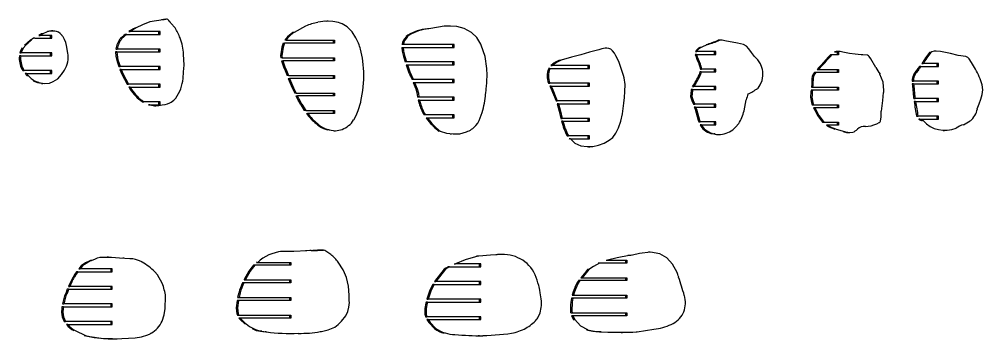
# Model space of a CAD drawing. Extents: x 1980 to 7619, y -7122 to 8570.
# Drawn here: x 6282 to 7594, y -5681 to -5245 of the extents above; entities that cross this region are included whole.
import ezdxf

# ---------------------------------------------------------------- set-up
doc = ezdxf.new("R2010")
doc.units = 0

msp = doc.modelspace()

# ---------------------------------------------------------------- linework, layer by layer
at = {"color": 7, "linetype": 'Continuous'}
for p, q in [((6459.9, -5249), (6449.9, -5252.8)), ((6480.5, -5245.3), (6475.9, -5246.1)), ((6699.3, -5248.1), (6688.6, -5249.4)), ((6700.8, -5248.2), (6697.5, -5248.1)), ((6709, -5248.4), (6699.3, -5248.1)), ((6702.7, -5248), (6700.8, -5248)), ((6327.8, -5261.1), (6326, -5261.1)), ((6332.5, -5262.1), (6330.6, -5261.6)), ((6431.3, -5261.9), (6433.1, -5261.9)), ((6441.2, -5257.2), (6433.1, -5261.9)), ((6473.8, -5261.9), (6433.1, -5261.9)), ((6449.9, -5252.8), (6441.2, -5257.2)), ((6472, -5265.9), (6472, -5261.9)), ((6473.8, -5265.9), (6473.8, -5261.9)), ((6672, -5254.6), (6656.3, -5263.2)), ((6735.3, -5262.6), (6728.4, -5255.8)), ((6740.2, -5270.5), (6735.3, -5262.6)), ((6839.8, -5258.4), (6838, -5258.4)), ((6853.2, -5255.9), (6839.8, -5258.4)), ((6860.9, -5254.8), (6853.2, -5255.9)), ((6864.5, -5254.7), (6862.6, -5254.7)), ((6888.1, -5257.7), (6878.1, -5255.1)), ((6898.1, -5263.4), (6888.1, -5257.7)), ((6296.9, -5273.9), (6289, -5280.8)), ((6303.2, -5271.3), (6301.4, -5271.3)), ((6303.2, -5271.3), (6326.2, -5271.3)), ((6310.7, -5266), (6308.4, -5267.3)), ((6308.4, -5267.3), (6310.3, -5267.3)), ((6312.5, -5266), (6310.3, -5267.3)), ((6326.2, -5267.3), (6310.3, -5267.3)), ((6312.3, -5265.1), (6310.7, -5266)), ((6314.1, -5265.1), (6312.3, -5265.1)), ((6314.1, -5265.1), (6312.5, -5266)), ((6324.4, -5271.3), (6324.4, -5267.3)), ((6326.2, -5271.3), (6326.2, -5267.3)), ((6422.4, -5269.2), (6419.9, -5271.6)), ((6421.7, -5271.6), (6419.9, -5271.6)), ((6424.2, -5269.2), (6421.7, -5271.6)), ((6424.2, -5269.2), (6422.4, -5269.2)), ((6428.3, -5265.9), (6426.4, -5265.9)), ((6428.3, -5265.9), (6473.8, -5265.9)), ((6501.1, -5271.2), (6501, -5270.8)), ((6645.6, -5273.9), (6643.8, -5273.9)), ((6645.6, -5273.9), (6711.3, -5273.9)), ((6656.3, -5263.2), (6654.5, -5263.2)), ((6709.5, -5273.9), (6709.5, -5277.9)), ((6711.3, -5273.9), (6711.3, -5277.9)), ((6811.1, -5267.1), (6809, -5269)), ((6810.8, -5269), (6809, -5269)), ((6813, -5267.1), (6810.8, -5269)), ((6813, -5267.1), (6811.1, -5267.1)), ((7235.7, -5273.6), (7234, -5273.8)), ((7235.8, -5273.8), (7234, -5273.8)), ((7237.5, -5273.6), (7235.7, -5273.6)), ((6348.1, -5291.4), (6346.4, -5281.2)), ((6413.7, -5285.9), (6415.5, -5285.9)), ((6473.8, -5285.9), (6415.5, -5285.9)), ((6472, -5289.9), (6472, -5285.9)), ((6473.8, -5289.9), (6473.8, -5285.9)), ((6641.4, -5277.9), (6643.2, -5277.9)), ((6711.3, -5277.9), (6643.2, -5277.9)), ((6802.9, -5283.6), (6804.8, -5283.6)), ((6805.2, -5279.6), (6803.3, -5279.6)), ((6804.8, -5283.6), (6874.4, -5283.6)), ((6874.4, -5279.6), (6805.2, -5279.6)), ((6872.5, -5283.6), (6872.5, -5279.6)), ((6874.4, -5283.6), (6874.4, -5279.6)), ((6911.1, -5280.6), (6910.5, -5279.3)), ((6916.8, -5296.1), (6911.1, -5280.6)), ((7082.4, -5284.6), (7080.5, -5284.6)), ((7210.7, -5283.9), (7208.8, -5283.9)), ((7219.4, -5279.8), (7210.7, -5283.9)), ((7529.2, -5288.6), (7528.3, -5288.6)), ((7531.1, -5288.6), (7529.2, -5288.6)), ((6283.9, -5295.3), (6282.1, -5295.3)), ((6283.4, -5289.8), (6282.9, -5291.3)), ((6282.9, -5291.3), (6284.7, -5291.3)), ((6285.2, -5289.8), (6283.4, -5289.8)), ((6283.9, -5295.3), (6326.2, -5295.3)), ((6285.2, -5289.8), (6284.7, -5291.3)), ((6326.2, -5291.3), (6284.7, -5291.3)), ((6324.4, -5295.3), (6324.4, -5291.3)), ((6326.2, -5295.3), (6326.2, -5291.3)), ((6414.9, -5289.9), (6413.1, -5289.9)), ((6414.9, -5289.9), (6473.8, -5289.9)), ((6506.5, -5308.1), (6505.7, -5293.1)), ((6638.5, -5289.4), (6637.9, -5295.2)), ((6639.7, -5295.2), (6637.9, -5295.2)), ((6637.9, -5295.2), (6638.4, -5297.9)), ((6640.2, -5297.9), (6638.4, -5297.9)), ((6640.4, -5289.4), (6638.5, -5289.4)), ((6639.3, -5301.9), (6641.1, -5301.9)), ((6640.4, -5289.4), (6639.7, -5295.2)), ((6639.7, -5295.2), (6640.2, -5297.9)), ((6640.2, -5297.9), (6711.3, -5297.9)), ((6711.3, -5301.9), (6641.1, -5301.9)), ((6709.5, -5297.9), (6709.5, -5301.9)), ((6711.3, -5297.9), (6711.3, -5301.9)), ((6807.2, -5295.9), (6805.4, -5295.9)), ((6805.4, -5295.9), (6807.5, -5303.6)), ((6807.2, -5295.9), (6809.3, -5303.6)), ((6918.9, -5312.6), (6916.8, -5296.1)), ((7204.5, -5293.2), (7202.7, -5293.2)), ((7203.2, -5289.2), (7205, -5289.2)), ((7204.5, -5293.2), (7231, -5293.2)), ((7231, -5289.2), (7205, -5289.2)), ((7229.2, -5293.2), (7229.2, -5289.2)), ((7231, -5293.2), (7231, -5289.2)), ((7388.8, -5293.9), (7387, -5293.9)), ((7397.8, -5293.9), (7388.8, -5293.9)), ((7394.8, -5289.3), (7392.5, -5289.9)), ((7392.5, -5289.9), (7394.3, -5289.9)), ((7396.6, -5289.3), (7394.3, -5289.9)), ((7394.3, -5289.9), (7397.8, -5289.9)), ((7396.6, -5289.3), (7394.8, -5289.3)), ((7395.8, -5289.4), (7394.8, -5289.3)), ((7396, -5289.9), (7396, -5293.9)), ((7397.8, -5289.9), (7397.8, -5293.9)), ((7430.9, -5293.8), (7428.9, -5293.7)), ((7523.6, -5290.8), (7521.8, -5290.8)), ((7560.9, -5294.8), (7550.4, -5292.1)), ((6287.5, -5313.7), (6285.7, -5313.7)), ((6285.7, -5313.7), (6286.6, -5315.3)), ((6287.5, -5313.7), (6288.5, -5315.3)), ((6339.4, -5320.6), (6343.5, -5314.9)), ((6417.5, -5304.3), (6415.6, -5304.3)), ((6415.6, -5304.3), (6417.4, -5309.9)), ((6417.4, -5309.9), (6419.2, -5309.9)), ((6417.5, -5304.3), (6419.2, -5309.9)), ((6418.9, -5313.9), (6421.6, -5320.2)), ((6420.7, -5313.9), (6418.9, -5313.9)), ((6473.8, -5309.9), (6419.2, -5309.9)), ((6420.7, -5313.9), (6423.4, -5320.2)), ((6420.7, -5313.9), (6473.8, -5313.9)), ((6472, -5313.9), (6472, -5309.9)), ((6473.8, -5313.9), (6473.8, -5309.9)), ((6645.1, -5313.1), (6643.3, -5313.1)), ((6643.3, -5313.1), (6646.7, -5321.9)), ((6645.1, -5313.1), (6648.5, -5321.9)), ((6751.2, -5317.1), (6750.1, -5302.3)), ((6809.3, -5303.6), (6807.5, -5303.6)), ((6808.8, -5307.6), (6812.3, -5316.9)), ((6808.8, -5307.6), (6810.6, -5307.6)), ((6874.4, -5303.6), (6809.3, -5303.6)), ((6810.6, -5307.6), (6814.1, -5316.9)), ((6810.6, -5307.6), (6874.4, -5307.6)), ((6872.5, -5307.6), (6872.5, -5303.6)), ((6874.4, -5307.6), (6874.4, -5303.6)), ((7004.9, -5312.5), (7003, -5312.5)), ((7004.9, -5312.5), (7058.7, -5312.5)), ((7005.9, -5308.5), (7007.7, -5308.5)), ((7058.7, -5308.5), (7007.7, -5308.5)), ((7056.9, -5312.5), (7056.9, -5308.5)), ((7058.7, -5312.5), (7058.7, -5308.5)), ((7209.3, -5305.9), (7207.5, -5305.9)), ((7209.7, -5313.2), (7211.5, -5313.2)), ((7231, -5313.2), (7211.5, -5313.2)), ((7229.2, -5317.2), (7229.2, -5313.2)), ((7231, -5317.2), (7231, -5313.2)), ((7293.5, -5311), (7291.8, -5306.1)), ((7371.3, -5311.3), (7368.9, -5313.9)), ((7368.9, -5313.9), (7370.7, -5313.9)), ((7373.1, -5311.3), (7370.7, -5313.9)), ((7370.7, -5313.9), (7397.8, -5313.9)), ((7374.7, -5307.6), (7371.3, -5311.3)), ((7373.1, -5311.3), (7371.3, -5311.3)), ((7376.5, -5307.6), (7373.1, -5311.3)), ((7376.5, -5307.6), (7374.7, -5307.6)), ((7396, -5313.9), (7396, -5317.9)), ((7397.8, -5313.9), (7397.8, -5317.9)), ((7506.7, -5314.3), (7504.8, -5314.3)), ((7510.2, -5309.6), (7508.4, -5309.6)), ((7510.2, -5309.6), (7534.1, -5309.6)), ((7511.3, -5305.6), (7513.1, -5305.6)), ((7534.1, -5305.6), (7513.1, -5305.6)), ((7532.3, -5309.6), (7532.3, -5305.6)), ((7534.1, -5309.6), (7534.1, -5305.6)), ((7584.3, -5313.3), (7578.9, -5304.3)), ((6286.6, -5315.3), (6288.5, -5315.3)), ((6326.2, -5315.3), (6288.5, -5315.3)), ((6291.7, -5319.3), (6289.9, -5319.3)), ((6291.7, -5319.3), (6326.2, -5319.3)), ((6324.4, -5319.3), (6324.4, -5315.3)), ((6326.2, -5319.3), (6326.2, -5315.3)), ((6423.4, -5320.2), (6421.6, -5320.2)), ((6421.6, -5320.2), (6428.9, -5333.9)), ((6423.4, -5320.2), (6430.7, -5333.9)), ((6648.5, -5321.9), (6646.7, -5321.9)), ((6648.2, -5325.9), (6650, -5325.9)), ((6648.2, -5325.9), (6649.6, -5329.5)), ((6648.5, -5321.9), (6711.3, -5321.9)), ((6650, -5325.9), (6651.4, -5329.5)), ((6711.3, -5325.9), (6650, -5325.9)), ((6709.5, -5321.9), (6709.5, -5325.9)), ((6711.3, -5321.9), (6711.3, -5325.9)), ((6814.1, -5316.9), (6812.3, -5316.9)), ((6814.1, -5316.9), (6816.3, -5322.2)), ((6816.3, -5322.2), (6814.5, -5322.2)), ((6814.5, -5322.2), (6817, -5327.6)), ((6816.3, -5322.2), (6818.8, -5327.6)), ((6818.8, -5327.6), (6817, -5327.6)), ((6874.4, -5327.6), (6818.8, -5327.6)), ((6872.5, -5331.6), (6872.5, -5327.6)), ((6874.4, -5331.6), (6874.4, -5327.6)), ((7208.8, -5317.2), (7207.9, -5320.7)), ((7209.7, -5320.7), (7207.9, -5320.7)), ((7210.6, -5317.2), (7208.8, -5317.2)), ((7210.6, -5317.2), (7209.7, -5320.7)), ((7210.6, -5317.2), (7231, -5317.2)), ((7367.1, -5317.9), (7365.3, -5317.9)), ((7397.8, -5317.9), (7367.1, -5317.9)), ((6301, -5329.1), (6306.7, -5331.7)), ((6302.8, -5329.1), (6308.5, -5331.7)), ((6308.5, -5331.7), (6306.7, -5331.7)), ((6306.7, -5331.7), (6312.2, -5332.7)), ((6312.2, -5333), (6314, -5333)), ((6323.2, -5332.7), (6328.2, -5330.3)), ((6428.9, -5333.9), (6430.7, -5333.9)), ((6473.8, -5333.9), (6430.7, -5333.9)), ((6433, -5337.9), (6431.2, -5337.9)), ((6431.2, -5337.9), (6431.5, -5338.3)), ((6433.3, -5338.3), (6431.5, -5338.3)), ((6433, -5337.9), (6433.3, -5338.3)), ((6433, -5337.9), (6473.8, -5337.9)), ((6472, -5337.9), (6472, -5333.9)), ((6473.8, -5337.9), (6473.8, -5333.9)), ((6651.4, -5329.5), (6649.6, -5329.5)), ((6649.6, -5329.5), (6653.6, -5338.8)), ((6651.4, -5329.5), (6655.4, -5338.8)), ((6655.4, -5338.8), (6653.6, -5338.8)), ((6653.6, -5338.8), (6657.2, -5345.9)), ((6655.4, -5338.8), (6659, -5345.9)), ((6818.7, -5331.6), (6820.5, -5331.6)), ((6818.7, -5331.6), (6822.2, -5340.4)), ((6820.5, -5331.6), (6824, -5340.4)), ((6820.5, -5331.6), (6874.4, -5331.6)), ((6824, -5340.4), (6822.2, -5340.4)), ((6917.3, -5346.8), (6918.4, -5335.8)), ((7003, -5332.5), (7004.8, -5332.5)), ((7006.5, -5336.5), (7004.6, -5336.5)), ((7058.7, -5332.5), (7004.8, -5332.5)), ((7006.5, -5336.5), (7058.7, -5336.5)), ((7056.9, -5336.5), (7056.9, -5332.5)), ((7058.7, -5336.5), (7058.7, -5332.5)), ((7197.4, -5341.2), (7197.1, -5342.3)), ((7199.2, -5341.2), (7197.4, -5341.2)), ((7198.9, -5337.2), (7200.7, -5337.2)), ((7199.2, -5341.2), (7198.9, -5342.3)), ((7199.2, -5341.2), (7231, -5341.2)), ((7231, -5337.2), (7200.7, -5337.2)), ((7229.2, -5341.2), (7229.2, -5337.2)), ((7231, -5341.2), (7231, -5337.2)), ((7287.8, -5339.6), (7288.4, -5339.1)), ((7288.4, -5339.1), (7291.4, -5334.9)), ((7361.3, -5337.9), (7363.1, -5337.9)), ((7363.4, -5329.4), (7361.5, -5329.4)), ((7363.1, -5337.9), (7397.8, -5337.9)), ((7396, -5337.9), (7396, -5341.9)), ((7397.8, -5337.9), (7397.8, -5341.9)), ((7498.2, -5329.6), (7500, -5329.6)), ((7498.4, -5333.6), (7498.6, -5336)), ((7500.2, -5333.6), (7498.4, -5333.6)), ((7500.4, -5336), (7498.6, -5336)), ((7498.6, -5336), (7498.6, -5336.2)), ((7500.4, -5336.2), (7498.6, -5336.2)), ((7498.6, -5336.2), (7500.1, -5351.7)), ((7534.1, -5329.6), (7500, -5329.6)), ((7500.2, -5333.6), (7500.4, -5336)), ((7500.2, -5333.6), (7534.1, -5333.6)), ((7500.4, -5336), (7500.4, -5336.2)), ((7500.4, -5336.2), (7501.9, -5351.7)), ((7532.3, -5333.6), (7532.3, -5329.6)), ((7534.1, -5333.6), (7534.1, -5329.6)), ((7594.4, -5341.5), (7593.7, -5334.8)), ((6492.5, -5355.5), (6495.2, -5352.8)), ((6659, -5345.9), (6657.2, -5345.9)), ((6659, -5345.9), (6711.3, -5345.9)), ((6659.3, -5349.9), (6661.1, -5349.9)), ((6711.3, -5349.9), (6661.1, -5349.9)), ((6709.5, -5345.9), (6709.5, -5349.9)), ((6711.3, -5345.9), (6711.3, -5349.9)), ((6826.4, -5351.6), (6824.5, -5351.6)), ((6874.4, -5351.6), (6826.4, -5351.6)), ((6872.5, -5355.6), (6872.5, -5351.6)), ((6874.4, -5355.6), (6874.4, -5351.6)), ((7197.1, -5342.3), (7196.5, -5350.8)), ((7198.3, -5350.8), (7196.5, -5350.8)), ((7198.9, -5342.3), (7197.1, -5342.3)), ((7198.9, -5342.3), (7198.3, -5350.8)), ((7361.7, -5351.6), (7359.9, -5351.6)), ((7362.4, -5341.9), (7360.6, -5341.9)), ((7397.8, -5341.9), (7362.4, -5341.9)), ((7458.1, -5356.2), (7459.4, -5345.1)), ((7501.9, -5351.7), (7500.1, -5351.7)), ((7500.4, -5353.6), (7502.2, -5353.6)), ((7501.9, -5351.7), (7502.2, -5353.6)), ((7534.1, -5353.6), (7502.2, -5353.6)), ((7532.3, -5357.6), (7532.3, -5353.6)), ((7534.1, -5357.6), (7534.1, -5353.6)), ((7589.7, -5360.6), (7592, -5354.1)), ((6449.3, -5356.2), (6447.5, -5356.2)), ((6447.5, -5356.2), (6449.8, -5357.9)), ((6449.8, -5357.9), (6451.7, -5357.9)), ((6473.8, -5357.9), (6451.7, -5357.9)), ((6459.7, -5361.9), (6457.8, -5361.9)), ((6459.7, -5361.9), (6473.8, -5361.9)), ((6466, -5363.3), (6467.4, -5363.2)), ((6472, -5361.9), (6472, -5357.9)), ((6473.8, -5361.9), (6473.8, -5357.9)), ((6666.8, -5361.3), (6664.9, -5361.3)), ((6664.9, -5361.3), (6670.2, -5369.9)), ((6666.8, -5361.3), (6672.1, -5369.9)), ((6743.8, -5369.6), (6747.2, -5358.2)), ((6747.2, -5358.2), (6747.4, -5357.4)), ((6825.4, -5355.6), (6827.2, -5355.6)), ((6825.4, -5355.6), (6825.5, -5355.8)), ((6827.3, -5355.8), (6825.5, -5355.8)), ((6825.5, -5355.8), (6826.5, -5360.2)), ((6828.4, -5360.2), (6826.5, -5360.2)), ((6827.2, -5355.6), (6827.3, -5355.8)), ((6827.2, -5355.6), (6874.4, -5355.6)), ((6827.3, -5355.8), (6828.4, -5360.2)), ((7013.1, -5356.5), (7014.9, -5356.5)), ((7016.5, -5360.5), (7014.7, -5360.5)), ((7058.7, -5356.5), (7014.9, -5356.5)), ((7016.5, -5360.5), (7058.7, -5360.5)), ((7056.9, -5360.5), (7056.9, -5356.5)), ((7058.7, -5360.5), (7058.7, -5356.5)), ((7200.2, -5361.2), (7202, -5361.2)), ((7201.5, -5365.2), (7202.5, -5367.9)), ((7203.3, -5365.2), (7201.5, -5365.2)), ((7231, -5361.2), (7202, -5361.2)), ((7203.3, -5365.2), (7204.3, -5367.9)), ((7203.3, -5365.2), (7231, -5365.2)), ((7229.2, -5365.2), (7229.2, -5361.2)), ((7231, -5365.2), (7231, -5361.2)), ((7269.2, -5370.4), (7272.1, -5355.3)), ((7362, -5361.9), (7363.8, -5361.9)), ((7363.7, -5365.9), (7365.5, -5369.5)), ((7365.5, -5365.9), (7363.7, -5365.9)), ((7363.8, -5361.9), (7397.8, -5361.9)), ((7365.5, -5365.9), (7367.4, -5369.5)), ((7397.8, -5365.9), (7365.5, -5365.9)), ((7396, -5361.9), (7396, -5365.9)), ((7397.8, -5361.9), (7397.8, -5365.9)), ((7502.8, -5357.6), (7501, -5357.6)), ((7502.8, -5357.6), (7534.1, -5357.6)), ((7587, -5367.6), (7589.7, -5360.6)), ((6672.1, -5369.9), (6670.2, -5369.9)), ((6672.1, -5369.9), (6711.3, -5369.9)), ((6673, -5373.9), (6674.8, -5373.9)), ((6711.3, -5373.9), (6674.8, -5373.9)), ((6709.5, -5369.9), (6709.5, -5373.9)), ((6711.3, -5369.9), (6711.3, -5373.9)), ((6835.1, -5375.6), (6833.3, -5375.6)), ((6874.4, -5375.6), (6835.1, -5375.6)), ((6836.1, -5379.6), (6837.9, -5379.6)), ((6836.1, -5379.6), (6836.8, -5380.7)), ((6838.7, -5380.7), (6836.8, -5380.7)), ((6837.9, -5379.6), (6838.7, -5380.7)), ((6837.9, -5379.6), (6874.4, -5379.6)), ((6872.5, -5379.6), (6872.5, -5375.6)), ((6874.4, -5379.6), (6874.4, -5375.6)), ((6908.4, -5383.3), (6912.7, -5372.7)), ((7019.6, -5380.5), (7021.5, -5380.5)), ((7058.7, -5380.5), (7021.5, -5380.5)), ((7056.9, -5384.5), (7056.9, -5380.5)), ((7058.7, -5384.5), (7058.7, -5380.5)), ((7204.3, -5367.9), (7202.5, -5367.9)), ((7202.5, -5367.9), (7206.8, -5382.8)), ((7204.3, -5367.9), (7208.7, -5382.8)), ((7367.4, -5369.5), (7365.5, -5369.5)), ((7506.1, -5377.4), (7504.3, -5377.4)), ((7504.3, -5377.4), (7504.4, -5377.6)), ((7504.4, -5377.6), (7506.2, -5377.6)), ((7506.1, -5377.4), (7506.2, -5377.6)), ((7534.1, -5377.6), (7506.2, -5377.6)), ((7532.3, -5381.6), (7532.3, -5377.6)), ((7534.1, -5381.6), (7534.1, -5377.6)), ((6688.3, -5387.7), (6686.4, -5387.7)), ((7022.4, -5384.5), (7020.6, -5384.5)), ((7022.4, -5384.5), (7058.7, -5384.5)), ((7208.7, -5382.8), (7206.8, -5382.8)), ((7206.8, -5382.8), (7207.6, -5385.2)), ((7207.6, -5385.2), (7209.4, -5385.2)), ((7208.7, -5382.8), (7209.4, -5385.2)), ((7211.1, -5389.2), (7209.3, -5389.2)), ((7231, -5385.2), (7209.4, -5385.2)), ((7211.1, -5389.2), (7231, -5389.2)), ((7229.2, -5389.2), (7229.2, -5385.2)), ((7231, -5389.2), (7231, -5385.2)), ((7257.5, -5392.6), (7262, -5387.7)), ((7375.7, -5382.6), (7373.8, -5382.6)), ((7373.8, -5382.6), (7376.2, -5385.9)), ((7375.7, -5382.6), (7378, -5385.9)), ((7376.2, -5385.9), (7378, -5385.9)), ((7378, -5385.9), (7397.8, -5385.9)), ((7383.3, -5389.9), (7381.4, -5389.9)), ((7397.8, -5389.9), (7383.3, -5389.9)), ((7396, -5385.9), (7396, -5389.9)), ((7397.8, -5385.9), (7397.8, -5389.9)), ((7434.5, -5391.6), (7438.5, -5391.2)), ((7453.5, -5386.3), (7453.8, -5386)), ((7508.9, -5381.6), (7507.1, -5381.6)), ((7508.9, -5381.6), (7534.1, -5381.6)), ((7513.1, -5383.6), (7511.3, -5383.6)), ((7512.4, -5383.3), (7513.1, -5383.6)), ((6698.4, -5394.2), (6696.6, -5394.2)), ((6696.6, -5394.2), (6702, -5396.3)), ((6698.4, -5394.2), (6703.9, -5396.3)), ((6703.9, -5396.3), (6702, -5396.3)), ((6710.4, -5397.6), (6712.3, -5397.6)), ((6854.4, -5397.3), (6852.5, -5397.3)), ((6852.5, -5397.3), (6853.5, -5397.9)), ((6855.3, -5397.9), (6853.5, -5397.9)), ((6854.4, -5397.3), (6855.3, -5397.9)), ((6868.9, -5401.8), (6870.7, -5401.8)), ((6873.2, -5401.7), (6882, -5401.4)), ((6882, -5401.4), (6891.2, -5398.7)), ((7028.1, -5404.5), (7030, -5404.5)), ((7058.7, -5404.5), (7030, -5404.5)), ((7056.9, -5408.5), (7056.9, -5404.5)), ((7058.7, -5408.5), (7058.7, -5404.5)), ((7216.7, -5396.2), (7214.8, -5396.2)), ((7226, -5401.1), (7224.2, -5401.1)), ((7224.2, -5401.1), (7228.1, -5401.8)), ((7226, -5401.1), (7229.9, -5401.8)), ((7229.9, -5401.8), (7228.1, -5401.8)), ((7233.3, -5402.7), (7235.1, -5402.7)), ((7394.5, -5395.1), (7406, -5398.4)), ((7404.2, -5398.4), (7408.9, -5399.7)), ((7406, -5398.4), (7410.7, -5399.7)), ((7408.9, -5399.7), (7411.4, -5399.6)), ((7410.7, -5399.7), (7408.9, -5399.7)), ((7410.7, -5399.7), (7417.3, -5399.5)), ((7411.4, -5400), (7413.3, -5400)), ((7540.3, -5397), (7542.2, -5397)), ((7032.9, -5408.5), (7031.1, -5408.5)), ((7031.1, -5408.5), (7031.6, -5409.1)), ((7032.9, -5408.5), (7058.7, -5408.5)), ((7057.3, -5419.2), (7059.1, -5419.2)), ((6639.6, -5562.1), (6637.8, -5562.1)), ((6651.6, -5562.1), (6639.6, -5562.1)), ((6647.4, -5562), (6645.5, -5562)), ((6656, -5562.3), (6651.6, -5562.1)), ((6673.6, -5561.3), (6656, -5562.3)), ((6677.8, -5560.8), (6671.8, -5561.3)), ((6679.6, -5560.8), (6673.6, -5561.3)), ((6679.6, -5560.8), (6677.8, -5560.8)), ((6678.5, -5560.8), (6677.8, -5560.8)), ((6696.2, -5560.1), (6694.4, -5560.1)), ((6706.4, -5566.4), (6699.7, -5561.5)), ((7141.1, -5563), (7139.2, -5563)), ((6378.9, -5574.4), (6378, -5574.7)), ((6379.9, -5574.7), (6378, -5574.7)), ((6380.7, -5574.4), (6378.9, -5574.4)), ((6380.7, -5574.4), (6379.9, -5574.7)), ((6393.7, -5570.4), (6391.9, -5570.4)), ((6401.7, -5570.3), (6394.4, -5570.4)), ((6396.2, -5570.4), (6394.4, -5570.4)), ((6407.7, -5570.3), (6396.2, -5570.4)), ((6403.5, -5570), (6401.7, -5570)), ((6418.7, -5571.3), (6407.7, -5570.3)), ((6432.5, -5572), (6418.7, -5571.3)), ((6424.9, -5571.4), (6423, -5571.4)), ((6605.9, -5576.3), (6604.9, -5576.9)), ((6604.9, -5576.9), (6606.7, -5576.9)), ((6606.7, -5576.9), (6652, -5576.9)), ((6650.2, -5576.9), (6650.2, -5580.9)), ((6652, -5576.9), (6652, -5580.9)), ((6723.3, -5587.2), (6716.3, -5576.7)), ((6906.6, -5568.4), (6904.8, -5568.4)), ((6906.1, -5568.4), (6904.8, -5568.4)), ((6908, -5568.4), (6906.1, -5568.4)), ((6908, -5568.4), (6906.6, -5568.4)), ((6923.9, -5567.3), (6908, -5568.4)), ((6932.8, -5566.6), (6923.9, -5567.3)), ((6933.5, -5566.3), (6931, -5566.6)), ((6935.3, -5566.3), (6932.8, -5566.6)), ((6935.3, -5566.3), (6933.5, -5566.3)), ((6939.4, -5566.4), (6933.5, -5566.3)), ((6941.2, -5566), (6939.4, -5566)), ((7081.3, -5573.9), (7083.1, -5573.9)), ((7083.1, -5573.9), (7109.7, -5573.9)), ((7107.9, -5573.9), (7107.9, -5577.9)), ((7109.7, -5573.9), (7109.7, -5577.9)), ((7112.9, -5567.7), (7111, -5567.7)), ((7126.8, -5564.9), (7117.5, -5567.1)), ((6361.8, -5589.7), (6359.9, -5589.7)), ((6361.8, -5589.7), (6408.7, -5589.7)), ((6366.5, -5581.9), (6363.1, -5585.7)), ((6363.1, -5585.7), (6365, -5585.7)), ((6368.3, -5581.9), (6365, -5585.7)), ((6408.7, -5585.7), (6365, -5585.7)), ((6368.3, -5581.9), (6366.5, -5581.9)), ((6406.9, -5585.7), (6406.9, -5589.7)), ((6408.7, -5589.7), (6408.7, -5585.7)), ((6470.2, -5594.1), (6466.7, -5589.8)), ((6594.5, -5589.1), (6588.4, -5600.3)), ((6596.3, -5589.1), (6590.3, -5600.3)), ((6596.3, -5589.1), (6594.5, -5589.1)), ((6602.8, -5580.9), (6600.9, -5580.9)), ((6652, -5580.9), (6602.8, -5580.9)), ((6725, -5591), (6723.3, -5587.2)), ((6860.7, -5586.2), (6847.8, -5603.1)), ((6862.5, -5586.2), (6849.6, -5603.1)), ((6862.5, -5586.2), (6860.7, -5586.2)), ((6868.1, -5583.1), (6866.2, -5583.1)), ((6868.1, -5583.1), (6910.9, -5583.1)), ((6874.3, -5579.1), (6876.1, -5579.1)), ((6910.9, -5579.1), (6876.1, -5579.1)), ((6909, -5583.1), (6909, -5579.1)), ((6910.9, -5583.1), (6910.9, -5579.1)), ((7058, -5586.8), (7048.7, -5597.9)), ((7058, -5586.8), (7056.2, -5586.8)), ((7072.2, -5577.9), (7070.4, -5577.9)), ((7109.7, -5577.9), (7072.2, -5577.9)), ((6351.6, -5603.9), (6348.9, -5609.7)), ((6355.2, -5597.1), (6351.6, -5603.9)), ((6353.4, -5603.9), (6351.6, -5603.9)), ((6357, -5597.1), (6355.2, -5597.1)), ((6476.7, -5605.5), (6470.2, -5594.1)), ((6588.4, -5600.3), (6588.1, -5600.9)), ((6588.1, -5600.9), (6589.9, -5600.9)), ((6590.3, -5600.3), (6588.4, -5600.3)), ((6590.3, -5600.3), (6589.9, -5600.9)), ((6589.9, -5600.9), (6652, -5600.9)), ((6650.2, -5600.9), (6650.2, -5604.9)), ((6652, -5600.9), (6652, -5604.9)), ((6727.6, -5597.8), (6725, -5591)), ((6730.4, -5609.3), (6727.6, -5597.8)), ((6847.8, -5603.1), (6849.6, -5603.1)), ((6910.9, -5603.1), (6849.6, -5603.1)), ((6909, -5607.1), (6909, -5603.1)), ((6910.9, -5607.1), (6910.9, -5603.1)), ((7045.4, -5601.9), (7043.6, -5601.9)), ((7109.7, -5601.9), (7045.4, -5601.9)), ((7046.8, -5597.9), (7048.7, -5597.9)), ((7048.7, -5597.9), (7109.7, -5597.9)), ((7107.9, -5597.9), (7107.9, -5601.9)), ((7109.7, -5597.9), (7109.7, -5601.9)), ((6347.3, -5613.7), (6345.2, -5619.2)), ((6349.1, -5613.7), (6347.3, -5613.7)), ((6348.9, -5609.7), (6350.7, -5609.7)), ((6349.1, -5613.7), (6408.7, -5613.7)), ((6408.7, -5609.7), (6350.7, -5609.7)), ((6406.9, -5609.7), (6406.9, -5613.7)), ((6408.7, -5613.7), (6408.7, -5609.7)), ((6587.9, -5604.9), (6586.1, -5604.9)), ((6652, -5604.9), (6587.9, -5604.9)), ((6731.4, -5621.8), (6730.4, -5609.3)), ((6841.4, -5614.8), (6837.3, -5627.1)), ((6843.2, -5614.8), (6839.1, -5627.1)), ((6845.1, -5607.1), (6841.4, -5614.8)), ((6843.2, -5614.8), (6841.4, -5614.8)), ((6847, -5607.1), (6843.2, -5614.8)), ((6847, -5607.1), (6845.1, -5607.1)), ((6847, -5607.1), (6910.9, -5607.1)), ((6990, -5610.2), (6989.6, -5608.5)), ((6991, -5614.9), (6990, -5610.2)), ((6991, -5615), (6991, -5614.9)), ((6991.7, -5618.5), (6991, -5615)), ((7040, -5612.8), (7038.2, -5612.8)), ((6347, -5619.2), (6345.2, -5619.2)), ((6480.6, -5639.8), (6481.3, -5623.4)), ((6578.7, -5628.9), (6577.4, -5639.1)), ((6580.5, -5628.9), (6578.7, -5628.9)), ((6580.5, -5628.9), (6579.2, -5639.1)), ((6580.9, -5618.4), (6579.4, -5624.9)), ((6579.4, -5624.9), (6581.3, -5624.9)), ((6652, -5628.9), (6580.5, -5628.9)), ((6582.7, -5618.4), (6580.9, -5618.4)), ((6582.7, -5618.4), (6581.3, -5624.9)), ((6581.3, -5624.9), (6652, -5624.9)), ((6650.2, -5624.9), (6650.2, -5628.9)), ((6652, -5624.9), (6652, -5628.9)), ((6837.3, -5627.1), (6839.1, -5627.1)), ((6910.9, -5627.1), (6839.1, -5627.1)), ((6909, -5631.1), (6909, -5627.1)), ((6910.9, -5631.1), (6910.9, -5627.1)), ((6993, -5626.8), (6991.7, -5618.5)), ((7035.9, -5625.9), (7034.1, -5625.9)), ((7035.1, -5621.9), (7036.9, -5621.9)), ((7109.7, -5625.9), (7035.9, -5625.9)), ((7036.9, -5621.9), (7109.7, -5621.9)), ((7107.9, -5621.9), (7107.9, -5625.9)), ((7109.7, -5621.9), (7109.7, -5625.9)), ((6339.9, -5639.7), (6339.7, -5644.8)), ((6340.1, -5637.7), (6339.9, -5639.7)), ((6341.7, -5639.7), (6339.9, -5639.7)), ((6342, -5637.7), (6340.1, -5637.7)), ((6340.8, -5633.7), (6342.6, -5633.7)), ((6341.7, -5639.7), (6341.5, -5644.8)), ((6342, -5637.7), (6341.7, -5639.7)), ((6342, -5637.7), (6408.7, -5637.7)), ((6408.7, -5633.7), (6342.6, -5633.7)), ((6406.9, -5633.7), (6406.9, -5637.7)), ((6408.7, -5637.7), (6408.7, -5633.7)), ((6579.2, -5639.1), (6577.4, -5639.1)), ((6577.4, -5639.1), (6578.5, -5647.2)), ((6579.2, -5639.1), (6580.3, -5647.2)), ((6836.2, -5631.1), (6835.9, -5632.5)), ((6837.7, -5632.5), (6835.9, -5632.5)), ((6838, -5631.1), (6836.2, -5631.1)), ((6838, -5631.1), (6837.7, -5632.5)), ((6838, -5631.1), (6910.9, -5631.1)), ((7035.1, -5631.1), (7033.3, -5631.1)), ((6341.5, -5644.8), (6339.7, -5644.8)), ((6580.3, -5647.2), (6578.5, -5647.2)), ((6578.5, -5647.2), (6579.1, -5648.9)), ((6579.1, -5648.9), (6581, -5648.9)), ((6580.3, -5647.2), (6581, -5648.9)), ((6581, -5648.9), (6652, -5648.9)), ((6583, -5652.9), (6581.2, -5652.9)), ((6652, -5652.9), (6583, -5652.9)), ((6650.2, -5648.9), (6650.2, -5652.9)), ((6652, -5648.9), (6652, -5652.9)), ((6720.7, -5657.3), (6726.7, -5649.7)), ((6726.7, -5649.7), (6729.5, -5644)), ((6836.4, -5647.9), (6834.6, -5647.9)), ((6834.6, -5647.9), (6834.7, -5648.8)), ((6836.6, -5648.8), (6834.7, -5648.8)), ((6834.7, -5648.8), (6835.3, -5651.1)), ((6835.3, -5651.1), (6837.1, -5651.1)), ((6836.4, -5647.9), (6836.6, -5648.8)), ((6836.6, -5648.8), (6837.1, -5651.1)), ((6838.8, -5655.1), (6837, -5655.1)), ((6910.9, -5651.1), (6837.1, -5651.1)), ((6838.8, -5655.1), (6910.9, -5655.1)), ((6909, -5655.1), (6909, -5651.1)), ((6910.9, -5655.1), (6910.9, -5651.1)), ((7033.1, -5645.9), (7034.9, -5645.9)), ((7034.1, -5649.9), (7037, -5655)), ((7036, -5649.9), (7034.1, -5649.9)), ((7034.9, -5645.9), (7109.7, -5645.9)), ((7036, -5649.9), (7038.8, -5655)), ((7109.7, -5649.9), (7036, -5649.9)), ((7038.8, -5655), (7037, -5655)), ((7037, -5655), (7037.6, -5655.7)), ((7107.9, -5645.9), (7107.9, -5649.9)), ((7109.7, -5645.9), (7109.7, -5649.9)), ((6344.8, -5657.4), (6342.9, -5657.4)), ((6342.9, -5657.4), (6343.1, -5657.7)), ((6343.1, -5657.7), (6345, -5657.7)), ((6344.8, -5657.4), (6345, -5657.7)), ((6408.7, -5657.7), (6345, -5657.7)), ((6348, -5661.7), (6346.2, -5661.7)), ((6348, -5661.7), (6408.7, -5661.7)), ((6406.9, -5657.7), (6406.9, -5661.7)), ((6408.7, -5661.7), (6408.7, -5657.7)), ((6590.8, -5660.8), (6589, -5660.8)), ((6699.1, -5670), (6702.9, -5669)), ((6702.9, -5669), (6711.7, -5665.2)), ((6849.6, -5667.2), (6847.8, -5667.2)), ((7123.7, -5671.5), (7146.5, -5668.2)), ((6358.3, -5670), (6372.1, -5676.6)), ((6407.3, -5681), (6409.1, -5681)), ((6421.7, -5680.6), (6421.7, -5680.6)), ((6612.5, -5670.8), (6610.7, -5670.8)), ((6610.7, -5670.8), (6616.7, -5671.9)), ((6612.5, -5670.8), (6618.5, -5671.9)), ((6618.5, -5671.9), (6616.7, -5671.9)), ((6651.4, -5673.9), (6653.3, -5673.9)), ((6907, -5676.9), (6908.8, -5676.9)), ((6913.2, -5676.9), (6919, -5676.9)), ((6919, -5676.9), (6947.7, -5674.3)), ((6947.7, -5674.3), (6952.5, -5673.5)), ((7074.5, -5671.5), (7072.7, -5671.5)), ((7074.5, -5671.5), (7085.6, -5672)), ((7101.8, -5672.4), (7103.6, -5672.4)), ((7122.4, -5671.6), (7123.7, -5671.5))]:
    msp.add_line(p, q, dxfattribs=at)
at = {"color": 7, "linetype": 'Continuous', "flags": 128}
for points in [[(6477.8, -5246.1), (6468.8, -5247.3), (6459.9, -5249)], [(6494.2, -5257.2), (6488.6, -5250.5), (6487.9, -5249.7), (6487.6, -5249.3), (6487.4, -5249.1), (6487.3, -5249), (6487.3, -5248.9), (6487.2, -5248.9), (6487.2, -5248.9), (6487.2, -5248.9), (6487.2, -5248.9), (6487.2, -5248.9), (6487.2, -5248.9), (6487.2, -5248.9), (6487.2, -5248.9), (6487.2, -5248.9), (6487.2, -5248.9), (6485.8, -5247.2), (6484.3, -5245.7), (6483.4, -5245.3), (6482.3, -5245.3)], [(6346.4, -5281.2), (6345.3, -5277.1), (6343.7, -5273.1), (6341.8, -5269.4), (6340.8, -5268.2), (6340.4, -5267.6), (6340.1, -5267.3), (6340, -5267.2), (6339.9, -5267.1), (6339.9, -5267.1), (6339.8, -5267), (6339.8, -5267), (6339.8, -5267), (6339.8, -5267), (6339.8, -5267), (6339.8, -5267), (6339.8, -5267), (6339.8, -5267), (6339.8, -5267), (6339.8, -5267), (6337.7, -5264.8), (6335.3, -5263.1), (6333.9, -5262.6), (6332.5, -5262.1)], [(6878.1, -5255.1), (6869.5, -5254.8), (6860.9, -5254.8)], [(6298.7, -5273.9), (6294.7, -5277.2), (6294, -5277.8), (6290.9, -5280.8), (6287.2, -5284.7), (6285.2, -5289.8)], [(6301.4, -5271.3), (6299.4, -5272.4), (6296.9, -5273.9)], [(6426.4, -5265.9), (6424.4, -5267.6), (6422.4, -5269.2)], [(6428.3, -5265.9), (6426.2, -5267.6), (6424.2, -5269.2)], [(6654.5, -5263.2), (6647.2, -5269.2), (6643.8, -5273.9)], [(6910.5, -5279.3), (6905.2, -5270.4), (6898.1, -5263.4)], [(7275.6, -5285.6), (7272.4, -5282.2), (7268.6, -5279.8), (7260.1, -5277.7), (7242.9, -5274.7)], [(6285.9, -5284.1), (6285.4, -5284.7), (6283.4, -5289.8)], [(6802.9, -5283.6), (6803.4, -5288.9), (6805.4, -5295.9)], [(6804.8, -5283.6), (6805.3, -5288.9), (6807.2, -5295.9)], [(7103.9, -5319.3), (7101.3, -5311.1), (7098.6, -5303.1), (7094.8, -5295), (7092.6, -5291.5), (7090.2, -5288.2), (7087.7, -5286.3), (7084.9, -5285), (7080.2, -5284.8), (7075.7, -5285.6), (7071.3, -5286.8), (7058.7, -5290.4), (7047, -5293.6), (7034.4, -5297), (7020.1, -5301.3), (7013.6, -5304.1), (7007.7, -5308.5)], [(7291.8, -5306.1), (7287.9, -5300.8), (7283.7, -5295.9), (7279.6, -5290.8), (7275.6, -5285.6)], [(7550.4, -5292.1), (7536.9, -5289.2), (7530.1, -5288.6), (7526.7, -5289.1), (7525.1, -5289.7), (7523.6, -5290.8)], [(6413.1, -5289.9), (6413.5, -5295.5), (6415.6, -5304.3)], [(7387, -5293.9), (7384, -5297.2), (7374.7, -5307.6)], [(7428.9, -5293.7), (7420.8, -5292.8), (7412.7, -5291.9), (7403.9, -5290.1), (7400.1, -5289.5), (7396.6, -5289.3)], [(7448.7, -5311), (7441.8, -5299.1), (7439.8, -5296.3), (7438.6, -5295.2), (7437.2, -5294.4), (7430.9, -5293.8)], [(7578.9, -5304.3), (7575.9, -5299.4), (7574, -5297.3), (7571.5, -5296.2), (7560.9, -5294.8)], [(6505.1, -5325.9), (6505.7, -5317), (6506.5, -5308.1)], [(7207.5, -5305.9), (7209.1, -5310), (7209.7, -5313.2)], [(7506.7, -5314.3), (7505.8, -5315.5), (7505.4, -5316), (7505.2, -5316.3), (7505.1, -5316.4), (7505, -5316.5), (7505, -5316.6), (7505, -5316.6), (7504.9, -5316.6), (7504.9, -5316.6), (7504.9, -5316.6), (7504.9, -5316.6), (7504.9, -5316.6), (7504.9, -5316.6), (7504.9, -5316.6), (7504.9, -5316.6), (7504.9, -5316.6), (7504.1, -5317.7), (7503.2, -5318.9), (7500.6, -5324.1), (7500.1, -5326.8), (7500, -5329.6)], [(7508.4, -5309.6), (7506.5, -5312), (7504.8, -5314.3)], [(6328.2, -5330.3), (6334.7, -5326.6), (6339.4, -5320.6)], [(7032.9, -5408.5), (7038.6, -5414.3), (7046.9, -5417.9), (7055.6, -5419), (7063.4, -5418.8), (7070.9, -5417.1), (7078.5, -5414.5), (7085.6, -5410.3), (7090.5, -5406.6), (7094.4, -5400.5), (7098.4, -5393.4), (7101.3, -5384.1), (7103.5, -5374.5), (7104.6, -5367.1), (7105.6, -5359.7), (7106.2, -5352.1), (7106.8, -5344), (7107.3, -5334.4), (7106.1, -5325.1)], [(7106.1, -5325.1), (7104.9, -5321.8), (7103.9, -5319.3)], [(7291.4, -5334.9), (7293.8, -5329), (7294.6, -5322.6)], [(7459.6, -5342.5), (7458.7, -5330.9), (7454.4, -5320.4)], [(6308.5, -5331.7), (6315.8, -5333), (6323.2, -5332.7)], [(6822.2, -5340.4), (6824, -5348), (6824.5, -5351.6)], [(6824, -5340.4), (6825.7, -5345.9), (6826.4, -5351.6)], [(7004.6, -5336.5), (7005.9, -5339.2), (7013.1, -5356.5)], [(7006.5, -5336.5), (7007.7, -5339.2), (7014.9, -5356.5)], [(7361.5, -5329.4), (7361.6, -5333.6), (7361.3, -5337.9)], [(7196.5, -5350.8), (7198.1, -5356.1), (7200.2, -5361.2)], [(7198.3, -5350.8), (7200, -5356.1), (7202, -5361.2)], [(7359.9, -5351.6), (7361.7, -5360.9), (7362, -5361.9)], [(7361.7, -5351.6), (7363.5, -5360.9), (7363.8, -5361.9)], [(7500.1, -5351.7), (7500.2, -5352.7), (7500.4, -5353.6)], [(6449.3, -5356.2), (6450.6, -5357.1), (6451.7, -5357.9)], [(6457.8, -5361.9), (6462.1, -5362.7), (6466, -5363.3)], [(6459.7, -5361.9), (6464, -5362.7), (6467.9, -5363.3)], [(6467.9, -5363.3), (6472.1, -5363.1), (6476.5, -5362.1), (6480.8, -5361.4), (6484, -5360.7), (6487, -5359.5), (6488.9, -5358.3), (6490.6, -5357), (6492.5, -5355.5)], [(7014.7, -5360.5), (7017.5, -5370.5), (7019.6, -5380.5)], [(7016.5, -5360.5), (7019.3, -5370.5), (7021.5, -5380.5)], [(6737.5, -5382.7), (6741.1, -5376.5), (6743.8, -5369.6)], [(7365.5, -5369.5), (7369.3, -5376.4), (7373.8, -5382.6)], [(7367.4, -5369.5), (7371.1, -5376.4), (7375.7, -5382.6)], [(7453.8, -5386), (7454.5, -5385.2), (7454.9, -5384.4), (7455.8, -5378.6), (7456, -5370.6)], [(6903.9, -5390.3), (6906.6, -5387.1), (6908.4, -5383.3)], [(6703.9, -5396.3), (6712.9, -5397.6), (6721.8, -5395.5)], [(6855.3, -5397.9), (6864.1, -5400.9), (6873.2, -5401.7)], [(7228.1, -5401.8), (7231.6, -5402.5), (7233.3, -5402.6)], [(6699.7, -5561.5), (6698.2, -5560.6), (6696.5, -5560.1)], [(7178.3, -5590.8), (7171.9, -5579.2), (7164, -5570.8), (7154.7, -5565.4), (7141.8, -5563), (7126.8, -5564.9)], [(6378, -5574.7), (6372, -5577.6), (6366.5, -5581.9)], [(6396.2, -5570.4), (6392.2, -5570.4), (6388.2, -5571.2), (6384.6, -5573.1), (6380.7, -5574.4)], [(6906.6, -5568.4), (6889.3, -5573.7), (6876.1, -5579.1)], [(7112.9, -5567.7), (7096.2, -5570.8), (7083.1, -5573.9)], [(7115.6, -5567.1), (7113.3, -5567.4), (7111, -5567.7)], [(7117.5, -5567.1), (7115.2, -5567.4), (7112.9, -5567.7)], [(6361.8, -5589.7), (6359.3, -5593.2), (6357, -5597.1)], [(6600.9, -5580.9), (6597.2, -5585.4), (6594.5, -5589.1)], [(6602.8, -5580.9), (6599.1, -5585.4), (6596.3, -5589.1)], [(6866.2, -5583.1), (6863.1, -5584.8), (6860.7, -5586.2)], [(6868.1, -5583.1), (6864.9, -5584.8), (6862.5, -5586.2)], [(7056.2, -5586.8), (7051.7, -5592.2), (7046.8, -5597.9)], [(7072.2, -5577.9), (7064.1, -5582.4), (7058, -5586.8)], [(6353.4, -5603.9), (6351.6, -5607.6), (6350.7, -5609.7)], [(7045.4, -5601.9), (7043.3, -5605.4), (7040, -5612.8)], [(6349.1, -5613.7), (6348.5, -5615.3), (6347, -5619.2)], [(7038.2, -5612.8), (7036.5, -5617.3), (7035.1, -5621.9)], [(7040, -5612.8), (7038.3, -5617.3), (7036.9, -5621.9)], [(7034.1, -5625.9), (7033.7, -5628.5), (7033.3, -5631.1)], [(7035.9, -5625.9), (7035.5, -5628.5), (7035.1, -5631.1)], [(6476.5, -5657), (6479.3, -5648.7), (6480.6, -5639.8)], [(6729.5, -5644), (6731, -5638.1), (6731.7, -5631.9)], [(6835.9, -5632.5), (6834.5, -5640.1), (6834.6, -5647.9)], [(6837.7, -5632.5), (6837.7, -5632.5), (6837.7, -5632.5), (6837.7, -5632.5), (6837.7, -5632.5), (6836.4, -5640.1), (6836.4, -5647.9)], [(6988.3, -5652.6), (6991.5, -5645.9), (6993, -5638.5)], [(7035.1, -5631.1), (7034.8, -5643.6), (7034.9, -5645.9)], [(6339.7, -5644.8), (6340.6, -5651.3), (6342.9, -5657.4)], [(6341.5, -5644.8), (6342.4, -5651.3), (6344.8, -5657.4)], [(6581.2, -5652.9), (6582.7, -5654.9), (6589, -5660.8)], [(6583, -5652.9), (6584.5, -5654.9), (6590.8, -5660.8)], [(6837, -5655.1), (6839.8, -5659.2), (6847.8, -5667.2)], [(6838.8, -5655.1), (6841.6, -5659.2), (6849.6, -5667.2)], [(7038.8, -5655), (7046.3, -5663.6), (7056.1, -5668.7)], [(7186.3, -5646.4), (7186.8, -5645.4), (7187.1, -5644.4)], [(6421.8, -5680.6), (6430.8, -5680.2), (6439.7, -5679.7), (6448.6, -5678.4), (6457.2, -5675.7)], [(7083.7, -5672), (7096.4, -5672.3), (7101.8, -5672.3)]]:
    msp.add_lwpolyline(points, dxfattribs=at)
at = {"color": 7, "linetype": 'Continuous'}
for centre, radius, start, end in [((6492, -5312.6), 68, 98.1784, 102.0715), ((6705.4, -5332.5), 84.7, 101.4517, 113.2005), ((6707.2, -5282.3), 34, 51.4354, 86.9141), ((6327.9, -5288.8), 27.4, 84.2752, 120.1297), ((6331.1, -5305.3), 44.4, 96.5497, 103.913), ((6982.6, -6221), 1106.3, 119.4053, 119.8888), ((6441.2, -5292), 63.4, 19.4895, 33.2999), ((6842.5, -5318), 59.8, 94.3348, 121.5909), ((6844.3, -5318), 59.8, 94.3438, 121.5823), ((6442.1, -5289.7), 28.7, 140.736, 172.3114), ((6449.4, -5292.1), 34.5, 143.4442, 169.6032), ((6436.4, -5296.4), 69.4, 2.682, 21.2716), ((6675.9, -5293.6), 36.1, 122.7343, 146.8989), ((6692.7, -5299.3), 55.6, 13.6067, 31.2905), ((6823.1, -5283.4), 20.1, 134.4091, 169.2251), ((6824.9, -5283.4), 20.1, 134.4025, 169.2316), ((7183.7, -5161.1), 123.4, 285.9386, 294.0731), ((7191, -5176.3), 107.3, 285.3264, 294.6858), ((7237.7, -5286.6), 12.9, 66.3565, 98.2765), ((6683.5, -5294.3), 45.2, 158.6109, 173.6841), ((6685.8, -5294.5), 45.7, 158.7064, 173.5979), ((6666.2, -5311.6), 84.4, 6.3138, 17.4445), ((7215.1, -5296.1), 13.8, 117.0527, 149.7359), ((7215.8, -5295), 12.3, 115.0065, 151.782), ((6315.7, -5298.3), 33.7, 174.9666, 207.189), ((6317.5, -5298.3), 33.7, 174.9666, 207.189), ((6317.1, -5297.6), 31.6, 326.8562, 11.29), ((6461.2, -5289.2), 46.3, 180.8325, 199.0878), ((6697.8, -5287.5), 60.3, 193.8078, 205.1841), ((6699.7, -5287.5), 60.3, 193.8096, 205.1845), ((7027.8, -5331.8), 32, 106.5807, 133.3666), ((7291.7, -5267), 92.7, 196.4193, 204.7844), ((7318.5, -5257.6), 119.4, 197.3549, 203.8507), ((6387, -4405), 1339.3, 317.629, 318.4175), ((7813.7, -5509.5), 364.7, 143.1548, 146.0049), ((7815.1, -5509.2), 364.2, 143.153, 146.0068), ((6777.2, -5321), 142, 354.0314, 3.4046), ((7024.8, -5322.6), 23.9, 155.2325, 204.609), ((7026.6, -5322.6), 23.9, 155.232, 204.6109), ((7195.4, -5314.1), 16.1, 3.0904, 30.6086), ((7270.1, -5319.2), 24.8, 352.1078, 19.2131), ((8292.1, -4803.5), 984.3, 211.0414, 211.6763), ((7521, -5330.4), 22.8, 135.1203, 178.0676), ((7761.4, -5502.4), 316.7, 142.4989, 143.5609), ((7508.4, -5359.2), 88.7, 15.9173, 31.1267), ((6627, -5026.7), 446.4, 220.9578, 221.5953), ((6319.5, -5298.8), 34.6, 216.4719, 241.1477), ((6452.8, -5322.1), 52.4, 324.0978, 355.7651), ((6585.3, -5321.9), 165.9, 347.6402, 1.6586), ((6962.4, -5257), 161.7, 201.7708, 203.7987), ((7143.6, -5296.3), 68.8, 323.5015, 339.2269), ((7145.4, -5296.3), 68.8, 323.5008, 339.2262), ((7376.4, -5327.8), 14.9, 138.2058, 185.8718), ((7378.2, -5327.8), 14.9, 138.2022, 185.8732), ((6480.7, -5310.4), 56.6, 209.53, 234.0325), ((6482.5, -5310.4), 56.6, 209.5305, 234.032), ((7241.7, -5275.4), 79, 294.5848, 305.6547), ((7295.3, -5331.3), 68.1, 354.4862, 1.6753), ((6060.2, -5652.3), 671, 25.6928, 26.7864), ((6023.7, -5671.2), 713.8, 25.7256, 26.7536), ((6753.6, -5331.2), 164.4, 345.39, 354.5413), ((7679.1, -5477.1), 424.9, 162.2017, 163.3335), ((7454.2, -5353.8), 94.4, 172.7577, 178.6503), ((7456.2, -5353.8), 94.5, 172.7627, 178.6452), ((7383.8, -5339.3), 75.9, 355.5965, 357.5647), ((7524.4, -5334.6), 70.3, 343.9085, 354.3741), ((6897.9, -5338.1), 74.7, 197.1692, 210.1368), ((6899.7, -5338.2), 74.6, 197.1633, 210.1477), ((8067.5, -5448.9), 616.5, 171.3474, 172.7012), ((7818.7, -5314.1), 320.7, 187.8029, 191.3925), ((8747.7, -5157.3), 1260.9, 189.142, 190.0548), ((7559.6, -5362.5), 27.9, 309.8623, 349.4288), ((6733.6, -5328.4), 75.7, 216.8969, 231.5334), ((6735.4, -5328.4), 75.7, 216.897, 231.5343), ((6910.9, -5326.3), 91.9, 216.3033, 230.5951), ((6912.7, -5326.3), 91.9, 216.3033, 230.5952), ((7209.9, -5355.8), 61.1, 328.5582, 346.2338), ((6707.3, -5366.4), 29.8, 225.5749, 248.8517), ((6709.2, -5366.3), 29.9, 225.6011, 248.8243), ((6711.1, -5366.5), 30.9, 290.0964, 328.4517), ((6882, -5371), 29.3, 288.4774, 318.6596), ((7143.7, -5349.7), 127.9, 195.8042, 205.389), ((7145.5, -5349.7), 127.9, 195.8069, 205.3863), ((7223, -5384), 14.7, 200.8414, 236.3137), ((7225.8, -5383.2), 15.9, 202.1801, 234.975), ((7235.8, -5372.9), 29.3, 277.8597, 317.7569), ((7404.6, -5354.6), 42.2, 236.6875, 253.5915), ((7406.5, -5354.5), 42.3, 236.7199, 253.5736), ((7433.1, -5405.5), 14, 84.2591, 131.8397), ((7432.6, -5347.7), 43.9, 277.7279, 298.4452), ((7514.4, -5370.9), 13, 235.6632, 252.853), ((7516.2, -5370.9), 13, 235.672, 252.8442), ((7509.3, -5386.7), 3.63, 56.547, 69.1915), ((7542.9, -5356.9), 40, 221.9082, 292.3879), ((7574.4, -5414.8), 26.4, 103.9918, 127.9745), ((7546, -5337.7), 55.9, 293.152, 304.2534), ((7231.3, -5376), 26.1, 230.8995, 254.1489), ((7233.1, -5375.9), 26.1, 230.9038, 254.1446), ((7235.1, -5385.7), 17, 252.13, 286.1123), ((7411.4, -5384), 16.6, 290.8709, 318.1384), ((6645.3, -5618.5), 56.7, 95.7613, 132.8937), ((6670.1, -5104.5), 456.4, 271.1947, 273.3203), ((6730.1, -6352.3), 792.9, 92.5593, 93.4863), ((6399.9, -5619.3), 49, 114.1972, 130.2159), ((6433.3, -5601.1), 29.1, 59.6823, 91.7118), ((6430.6, -5606.7), 35.3, 57.602, 60.3816), ((6412.8, -5643.5), 76.1, 44.8806, 61.1831), ((6675.8, -5605.8), 49.9, 35.6981, 52.1698), ((6940.8, -5615.1), 49, 25.7856, 96.3625), ((6400.9, -5621.3), 51.7, 142.3777, 152.1283), ((6639.2, -5751.4), 321.7, 151.3282, 152.6907), ((6902, -5627.9), 89.6, 12.4845, 22.3806), ((7083.7, -5628.9), 48.3, 146.1301, 160.5872), ((6460.1, -5811.4), 751.2, 16.8572, 17.0724), ((7022.2, -5644.3), 164.9, 16.6256, 17.9221), ((6640.4, -5776.8), 568.9, 15.7671, 18.4161), ((6402.2, -5634.1), 79.8, 7.6984, 21.0047), ((6659.8, -5641.1), 82.1, 153.8596, 163.9592), ((6661.6, -5641.1), 82, 153.8568, 163.9619), ((6412.2, -5647.3), 72.7, 157.2071, 169.2057), ((6414.1, -5647.4), 72.8, 157.213, 169.1998), ((5930.8, -5652.6), 801.1, 1.4824, 2.2075), ((6939, -5632.5), 54.3, 353.6399, 6.003), ((7153.6, -5632.2), 35.7, 339.9015, 16.1136), ((7137.5, -5640.2), 104.6, 175.021, 183.1477), ((6939.8, -5611.4), 64, 300.068, 316.9907), ((6950.5, -5628.1), 45, 323.2885, 327.0851), ((7155.5, -5629.8), 35, 294.4715, 331.7646), ((6373.5, -5638.3), 36.1, 220.6045, 241.6847), ((6375.4, -5638.3), 36.1, 220.6049, 241.6836), ((6445.3, -5644), 33.8, 298.4902, 337.442), ((6619.6, -5626.8), 44.5, 229.7467, 260.9119), ((6612.6, -5645), 25.9, 239.2549, 265.7411), ((6692.3, -5634), 36.8, 301.8887, 320.5734), ((6866.9, -5643.8), 30.3, 230.8055, 257.9364), ((6875.7, -5629.2), 46.1, 235.5515, 269.6734), ((6941.7, -5610.8), 63.6, 279.7397, 298.3255), ((7074.2, -5599.7), 71.8, 253.8822, 268.7941), ((7076, -5599.8), 71.8, 253.8779, 268.7987), ((7135.8, -5583.5), 85.3, 277.1818, 293.6296), ((6404.4, -5546.8), 134.2, 255.2677, 271.2419), ((6408.9, -5531.2), 150, 255.7913, 274.8712), ((6421.3, -5666.6), 14, 271.6975, 271.9852), ((6441.6, -5630.1), 48.2, 288.9245, 291.3619), ((6450.3, -5657.7), 19.5, 297.0163, 304.6406), ((6651.9, -5407.7), 266.2, 262.8034, 272.1903), ((6665.3, -5522.1), 151.7, 268.7842, 280.1451), ((6681.2, -5597.4), 74.8, 278.3292, 283.8283), ((6907.5, -5364.2), 312.8, 264.1239, 271.049), ((7101.1, -5365.3), 307.1, 267.1034, 273.9782)]:
    msp.add_arc(centre, radius, start, end, dxfattribs=at)

doc.saveas('drawing.dxf')
